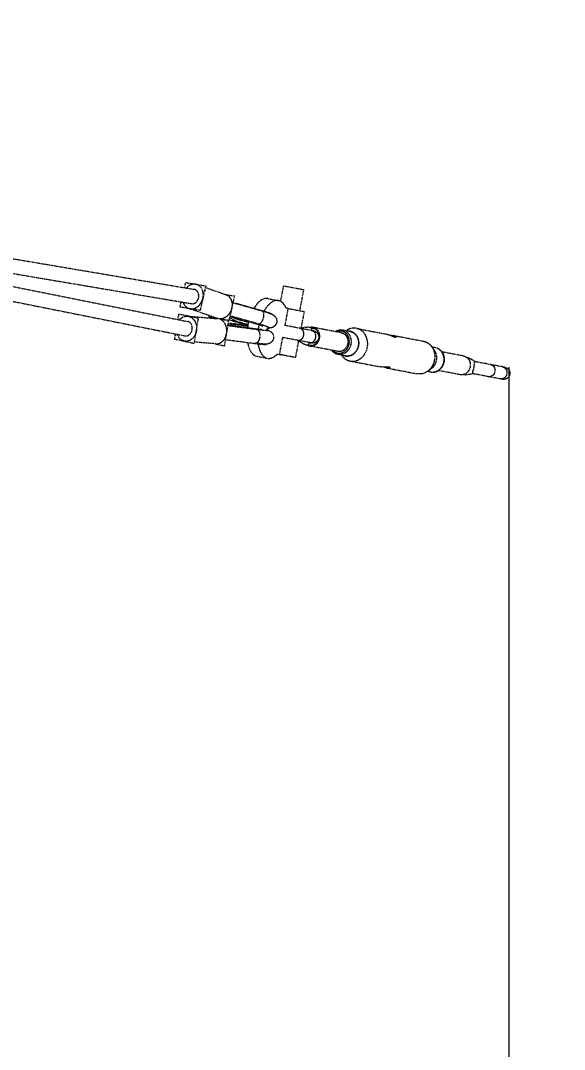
# Model space of a CAD drawing. Header units: millimetres. Extents: x -6347 to 5606, y -5931 to 5534.
# Drawn here: x 3473 to 4184, y -3395 to -2051 of the extents above; entities that cross this region are included whole.
import ezdxf

# ---------------------------------------------------------------- set-up
doc = ezdxf.new("R2010")
doc.units = ezdxf.units.MM
doc.linetypes.add('HIDDEN', pattern=[1.905, 1.27, -0.635])
for name, color, linetype in [('DIKOM_ЗОНА', 90, 'Continuous'), ('DIKOM_ОБЪЕКТ', 7, 'Continuous'), ('DIKOM_РАЗМЕР_ЗОНА', 7, 'Continuous'), ('DIKOM_РАЗМЕР_ОБЪЕКТА', 7, 'Continuous')]:
    doc.layers.add(name, color=color, linetype=linetype)
doc.styles.add('style1', font='arialbd.ttf', dxfattribs={"width": 0.8})
doc.dimstyles.new('1-50', dxfattribs={"dimtxt": 300, "dimasz": 200, "dimexe": 100, "dimexo": 0, "dimgap": 100, "dimtad": 1, "dimtxsty": 'style1', "dimcen": 200, "dimclrd": 7, "dimclre": 7, "dimclrt": 7, "dimadec": 1, "dimazin": 2, "dimtfac": 1, "dimtmove": 0, "dimatfit": 2, "dimfxl": 0, "dimlwd": 25, "dimlwe": 18, "dimarcsym": 0})

# ---------------------------------------------------------------- blocks, each defined once
blk = doc.blocks.new('*D0')
at = {"layer": 'Defpoints', "color": 0, "transparency": 16777216}
for p in [(-3488.6, -2503.9), (4111.4, -2503.9), (4111.4, -3982.7)]:
    blk.add_point(p, dxfattribs=at)
at = {"layer": 'DIKOM_РАЗМЕР_ОБЪЕКТА', "color": 7, "lineweight": 18, "transparency": 16777216}
for p, q in [((-3488.6, -2503.9), (-3488.6, -4082.7)), ((4111.4, -2503.9), (4111.4, -4082.7))]:
    blk.add_line(p, q, dxfattribs=at)
at = {"layer": 'DIKOM_РАЗМЕР_ОБЪЕКТА', "color": 7, "lineweight": 25, "transparency": 16777216}
blk.add_line((-3288.6, -3982.7), (3911.4, -3982.7), dxfattribs=at)
at = {"layer": 'DIKOM_РАЗМЕР_ОБЪЕКТА', "color": 7, "transparency": 16777216}
for points in [[(-3288.6, -3949.3), (-3288.6, -4016), (-3488.6, -3982.7)], [(3911.4, -3949.3), (3911.4, -4016), (4111.4, -3982.7)]]:
    blk.add_solid(points, dxfattribs=at)
at = {"layer": 'DIKOM_РАЗМЕР_ОБЪЕКТА', "color": 7, "transparency": 16777216, "insert": (275.1, -3652.9), "char_height": 300, "attachment_point": 5, "style": 'style1'}
blk.add_mtext('{\\fArial|b0|i0|c204|p34;\\H1.5x;7600}', dxfattribs=at)
blk = doc.blocks.new('*D3')
at = {"layer": 'Defpoints', "color": 0, "transparency": 16777216}
for p in [(-4990.7, -3057.7), (5606.2, -3057.7), (-4990.7, -5831.4)]:
    blk.add_point(p, dxfattribs=at)
at = {"layer": 'DIKOM_РАЗМЕР_ЗОНА', "color": 7, "lineweight": 18, "transparency": 16777216}
for p, q in [((-4990.7, -3057.7), (-4990.7, -5931.4)), ((5606.2, -3057.7), (5606.2, -5931.4))]:
    blk.add_line(p, q, dxfattribs=at)
at = {"layer": 'DIKOM_РАЗМЕР_ЗОНА', "color": 7, "lineweight": 25, "transparency": 16777216}
blk.add_line((5406.2, -5831.4), (-4790.7, -5831.4), dxfattribs=at)
at = {"layer": 'DIKOM_РАЗМЕР_ЗОНА', "color": 7, "transparency": 16777216}
for points in [[(-4790.7, -5798.1), (-4790.7, -5864.7), (-4990.7, -5831.4)], [(5406.2, -5798.1), (5406.2, -5864.7), (5606.2, -5831.4)]]:
    blk.add_solid(points, dxfattribs=at)
at = {"layer": 'DIKOM_РАЗМЕР_ЗОНА', "color": 7, "transparency": 16777216, "insert": (307.7, -5501.6), "char_height": 300, "attachment_point": 5, "style": 'style1'}
blk.add_mtext('{\\fArial|b0|i0|c204|p34;\\H1.5x;10600}', dxfattribs=at)

msp = doc.modelspace()

# ---------------------------------------------------------------- linework, layer by layer
at = {"layer": 'DIKOM_ЗОНА', "color": 3, "lineweight": 15}
msp.add_lwpolyline([(3606.162, 5534.428), (-2990.749, 5534.428, 0.41421356), (-4990.749, 3534.428), (-4990.749, -3057.651, 0.41421356), (-2990.749, -5057.651), (3606.162, -5057.651, 0.41421356), (5606.162, -3057.651), (5606.162, 3534.428, 0.41421356)], format="xyb", close=True, dxfattribs=at)
at = {"layer": 'DIKOM_ОБЪЕКТ', "color": 7, "linetype": 'HIDDEN', "lineweight": 15}
for p, q in [((2845.32, -2257.642), (3699.932, -2402.027)), ((2851.975, -2278.048), (3696.429, -2420.717)), ((2841.837, -2293.326), (3688.035, -2462.789)), ((2918.434, -2289.276), (3691.436, -2444.081)), ((3687.414, -2399.913), (3688.98, -2393.136)), ((3688.98, -2393.136), (3715.154, -2397.544)), ((3715.154, -2397.544), (3711.429, -2413.603)), ((3714.679, -2399.591), (3741.404, -2408.92)), ((3813.145, -2417.753), (3817.011, -2397.431)), ((3817.011, -2397.431), (3841.319, -2402.055)), ((3843.064, -2402.387), (3837.838, -2429.862)), ((3681.542, -2425.257), (3683.117, -2418.468)), ((3711.429, -2413.603), (3707.716, -2429.665)), ((3740.514, -2408.609), (3752.762, -2410.672)), ((3752.762, -2410.672), (3749.036, -2426.732)), ((3750.724, -2419.458), (3788.797, -2430.219)), ((3750.826, -2419.019), (3788.906, -2429.779)), ((3796.48, -2414.074), (3809.95, -2416.636)), ((3707.716, -2429.665), (3681.542, -2425.257)), ((3730.498, -2440.134), (3693.79, -2427.32)), ((3749.036, -2426.732), (3745.324, -2442.793)), ((3788.803, -2430.222), (3788.906, -2429.779)), ((3818.879, -2449.282), (3823.106, -2427.059)), ((3823.106, -2427.059), (3820.132, -2426.493)), ((3823.106, -2427.059), (3843.757, -2430.988)), ((3843.759, -2430.988), (3839.532, -2453.205)), ((3679.664, -2434.396), (3678.479, -2441.486)), ((3705.596, -2439.976), (3679.664, -2434.396)), ((3692.028, -2437.056), (3730.43, -2440.285)), ((3702.861, -2456.257), (3705.596, -2439.976)), ((3719.25, -2437.724), (3718.983, -2439.323)), ((3719.149, -2438.385), (3719.624, -2436.338)), ((3730.43, -2440.285), (3719.149, -2438.385)), ((3730.496, -2440.144), (3719.25, -2437.724)), ((3745.324, -2442.793), (3732.961, -2440.712)), ((3745.182, -2443.304), (3732.99, -2440.681)), ((3742.447, -2459.585), (3745.182, -2443.304)), ((3752.182, -2439.22), (3746.416, -2438.249)), ((3746.416, -2438.249), (3752.489, -2442.326)), ((3784.814, -2447.439), (3746.736, -2436.682)), ((3779.914, -2446.945), (3752.182, -2439.221)), ((3752.184, -2439.217), (3753.071, -2439.812)), ((3753.071, -2439.813), (3752.489, -2442.326)), ((3700.14, -2472.54), (3702.861, -2456.257)), ((3739.726, -2475.869), (3742.447, -2459.585)), ((3783.305, -2454.895), (3744.095, -2449.775)), ((3744.331, -2448.588), (3751.394, -2447.775)), ((3750.043, -2449.817), (3744.331, -2448.588)), ((3778.565, -2453.621), (3750.043, -2449.817)), ((3751.03, -2449.948), (3751.394, -2447.775)), ((3783.305, -2454.895), (3783.23, -2455.341)), ((3784.814, -2447.439), (3784.916, -2446.999)), ((3797.476, -2455.75), (3797.453, -2455.888)), ((3838.018, -2452.923), (3818.558, -2449.221)), ((3853.731, -2455.912), (3838.322, -2452.981)), ((3851.185, -2451.867), (3855.548, -2452.696)), ((3856.428, -2456.426), (3854.035, -2455.97)), ((3892.549, -2458.816), (3855.717, -2451.809)), ((3904.084, -2457.154), (3894.069, -2455.249)), ((3898.727, -2456.135), (3898.751, -2456.118)), ((3912.46, -2453.138), (3951.807, -2460.623)), ((3675.336, -2460.246), (3674.209, -2466.961)), ((3674.209, -2466.961), (3700.14, -2472.54)), ((3728.103, -2473.271), (3700.407, -2470.942)), ((3727.363, -2473.208), (3739.726, -2475.869)), ((3741.094, -2467.682), (3780.308, -2472.8)), ((3780.383, -2472.35), (3780.308, -2472.8)), ((3794.5, -2473.512), (3794.477, -2473.651)), ((3811.662, -2487.219), (3815.89, -2464.995)), ((3835.029, -2468.636), (3815.569, -2464.934)), ((3836.541, -2468.93), (3832.315, -2491.147)), ((3850.742, -2471.625), (3835.333, -2468.694)), ((3853.439, -2472.138), (3851.045, -2471.683)), ((3960.286, -2462.236), (3999.684, -2469.73)), ((3808.688, -2486.653), (3811.662, -2487.219)), ((3846.889, -2474.454), (3851.251, -2475.284)), ((3887.915, -2483.177), (3851.083, -2476.171)), ((4015.605, -2478.369), (4010.947, -2477.482)), ((4011.289, -2478.001), (4014.045, -2482.172)), ((4052.542, -2489.251), (4023.896, -2483.802)), ((3782.128, -2489.521), (3795.597, -2492.083)), ((3898.034, -2488.959), (3888.019, -2487.054)), ((3892.693, -2487.964), (3892.677, -2487.94)), ((3904.35, -2495.77), (3943.697, -2503.255)), ((4056.334, -2490.892), (4056.976, -2491.014)), ((4087.752, -2500.43), (4067.09, -2496.5)), ((3952.174, -2504.868), (3991.574, -2512.363)), ((4009.555, -2510.174), (4004.897, -2509.288)), ((4009.5, -2506.063), (4005.405, -2508.931)), ((4047.907, -2513.613), (4019.262, -2508.164)), ((4052.045, -2513.481), (4052.68, -2513.602)), ((4084.763, -2516.143), (4064.101, -2512.213)), ((4103.465, -2503.419), (4088.055, -2500.488)), ((4106.162, -2503.932), (4103.768, -2503.477)), ((4100.476, -2519.132), (4085.066, -2516.201)), ((4103.173, -2519.645), (4100.779, -2519.19))]:
    msp.add_line(p, q, dxfattribs=at)
for centre, radius, start, end in [((3733.981, -2430.184), 10.542, 250.704668, 254.787697), ((3853.963, -2461.136), 9.498, 79.351776, 104.533311), ((3891.792, -2467.432), 12.398, 91.293233, 94.396128), ((3890.374, -2474.885), 12.398, 244.062449, 247.165344)]:
    msp.add_arc(centre, radius, start, end, dxfattribs=at)
for points, weights, degree, knots in [([(3711.429, -2413.603), (3715.146, -2397.551), (3702.065, -2395.348), (3695.304, -2394.209), (3689.826, -2400.32)], [1, 0.707106781187, 1, 0.823650973191, 0.859659059889], 2, [62.83185307, 62.83185307, 62.83185307, 94.24777961, 94.24777961, 113.16309657, 113.16309657, 113.16309657]), ([(3696.765, -2420.774), (3704.288, -2422.045), (3705.872, -2412.672), (3707.456, -2403.299), (3699.932, -2402.027)], [1, 0.707106781187, 1, 0.707106781187, 1], 2, [72.25663103, 72.25663103, 72.25663103, 90.32078879, 90.32078879, 108.38494655, 108.38494655, 108.38494655]), ([(3685.523, -2418.875), (3687.863, -2426.314), (3694.631, -2427.453), (3707.712, -2429.656), (3711.429, -2413.603)], [0.85972093963, 0.823499827663, 1, 0.707106781187, 1], 2, [12.4843976, 12.4843976, 12.4843976, 31.41592654, 31.41592654, 62.83185307, 62.83185307, 62.83185307]), ([(3796.48, -2414.074), (3792.052, -2413.234), (3787.336, -2416.423), (3782.394, -2419.766), (3778.242, -2426.765)], [0.927060895284, 0.937351019244, 1, 0.93453949518, 0.926242756834], 2, [-219.00873847, -219.00873847, -219.00873847, -197.47427793, -197.47427793, -174.97340655, -174.97340655, -174.97340655]), ([(3820.132, -2426.493), (3813.497, -2410.617), (3801.054, -2419.033), (3795.705, -2422.65), (3791.326, -2430.475)], [1, 0.850077139573, 1, 0.929527915448, 0.925307431045], 2, [-249.0075652, -249.0075652, -249.0075652, -197.47427793, -197.47427793, -173.25076614, -173.25076614, -173.25076614]), ([(3788.906, -2429.779), (3801.579, -2433.343), (3802.196, -2434.749), (3802.229, -2434.818), (3802.215, -2434.893)], [1, 0.88011542477, 1, 0.9491525539, 1], 2, [0, 0, 0, 33.6395838, 33.6395838, 33.78805579, 33.78805579, 33.78805579]), ([(3788.971, -2430.268), (3790.439, -2430.682), (3793.015, -2431.434), (3796.515, -2432.557), (3799.277, -2433.553), (3802.008, -2434.691), (3804.621, -2436.189), (3806.123, -2437.854), (3806.663, -2438.724), (3806.998, -2439.256), (3807.276, -2439.82), (3807.494, -2440.41), (3808.1, -2442.05), (3808.211, -2443.794), (3807.818, -2445.498)], [1, 1, 1, 1, 1, 1, 1, 1, 1, 0.996408190583, 0.996408190583, 1, 0.972070519492, 0.972070519492, 1], 3, [0, 0, 0, 0, 4.57725479, 8.04312032, 11.03308484, 13.37873323, 16.92406049, 20.0002003, 20.0002003, 20.0002003, 21.88293531, 21.88293531, 21.88293531, 27.0536238, 27.0536238, 27.0536238, 27.0536238]), ([(3680.772, -2441.945), (3685.815, -2435.728), (3692.628, -2437.194), (3705.588, -2439.982), (3702.861, -2456.257)], [0.860710725622, 0.821177976352, 1, 0.707106781187, 1], 2, [12.23535424, 12.23535424, 12.23535424, 31.41592654, 31.41592654, 62.83185307, 62.83185307, 62.83185307]), ([(3688.035, -2462.789), (3695.491, -2464.282), (3697.357, -2454.961), (3699.224, -2445.64), (3691.769, -2444.147)], [1, 0.707106781187, 1, 0.707106781187, 1], 2, [-36.12831552, -36.12831552, -36.12831552, -18.06415776, -18.06415776, 0, 0, 0]), ([(3744.7, -2446.171), (3749.654, -2446.336), (3760.586, -2447.918), (3765.414, -2448.619), (3770.226, -2449.429)], [0.961094151977, 0.90454754035, 1, 0.999936668219, 1], 2, [6.85564594, 6.85564594, 6.85564594, 33.6395838, 33.6395838, 43.39688796, 43.39688796, 43.39688796]), ([(3745.649, -2441.387), (3750.238, -2443.341), (3760.937, -2446.152), (3765.649, -2447.387), (3770.396, -2448.482)], [0.96122019767, 0.904441314684, 1, 0.999889771302, 1], 2, [6.82583904, 6.82583904, 6.82583904, 33.6395838, 33.6395838, 43.38186882, 43.38186882, 43.38186882]), ([(3752.489, -2442.326), (3754.427, -2443.627), (3763.881, -2446.122), (3767.195, -2446.995), (3770.534, -2447.764)], [1, 0.877289544061, 1, 0.999881004319, 1], 2, [-118.74503737, -118.74503737, -118.74503737, -95.63281459, -95.63281459, -88.78068337, -88.78068337, -88.78068337]), ([(3771.073, -2445.241), (3767.755, -2444.476), (3764.462, -2443.609), (3755.007, -2441.113), (3753.071, -2439.812)], [1, 0.999882362294, 1, 0.877289544061, 1], 2, [0, 0, 0, 6.81001773, 6.81001773, 29.92224051, 29.92224051, 29.92224051]), ([(3771.242, -2444.529), (3770.799, -2446.36), (3770.447, -2448.21), (3770.046, -2450.319), (3769.764, -2452.447)], [1, 0.999697527375, 1, 0.999606292502, 1], 2, [0, 0, 0, 3.76607677, 3.76607677, 8.0587321, 8.0587321, 8.0587321]), ([(3807.818, -2445.498), (3807.27, -2447.849), (3805.86, -2449.809), (3803.803, -2451.074), (3802.977, -2451.586), (3802.159, -2451.915), (3800.464, -2452.398), (3799.701, -2452.491), (3798.708, -2452.564), (3798.41, -2452.577), (3798.115, -2452.583)], [1, 0.948638570295, 0.948638570295, 1, 1, 1, 1, 1, 1, 1, 1], 3, [0, 0, 0, 0, 7.05365335, 7.05365335, 7.05365335, 10.29643977, 10.29643977, 14.14944283, 14.14944283, 15.76650411, 15.76650411, 15.76650411, 15.76650411]), ([(3702.861, -2456.257), (3700.135, -2472.531), (3687.176, -2469.742), (3680.551, -2468.317), (3677.801, -2460.74)], [1, 0.707106781187, 1, 0.825266909141, 0.859016986071], 2, [62.83185307, 62.83185307, 62.83185307, 94.24777961, 94.24777961, 112.98977018, 112.98977018, 112.98977018]), ([(3751.394, -2447.775), (3753.647, -2447.516), (3763.323, -2448.908), (3766.735, -2449.4), (3770.133, -2449.973)], [1, 0.877289544061, 1, 0.999931093529, 1], 2, [-118.74503737, -118.74503737, -118.74503737, -95.63281459, -95.63281459, -88.73997505, -88.73997505, -88.73997505]), ([(3766.816, -2452.049), (3764.858, -2451.738), (3762.895, -2451.456), (3759.048, -2450.889), (3755.179, -2450.502)], [1, 0.999975095848, 1, 0.999731288833, 1], 2, [0, 0, 0, 3.96566142, 3.96566142, 11.74086274, 11.74086274, 11.74086274]), ([(3789.336, -2450.507), (3789.338, -2450.452), (3789.309, -2450.404), (3788.763, -2449.409), (3779.914, -2446.945)], [1, 0.957564741861, 1, 0.877289544061, 1], 2, [0, 0, 0, 0.10712226, 0.10712226, 23.21934505, 23.21934505, 23.21934505]), ([(3794.688, -2454.499), (3797.933, -2455.463), (3797.408, -2455.844), (3796.35, -2456.611), (3783.305, -2454.895)], [0.940249165869, 0.936670063901, 1, 0.880115424696, 1], 2, [83.14838614, 83.14838614, 83.14838614, 100.9187514, 100.9187514, 134.5583352, 134.5583352, 134.5583352]), ([(3784.673, -2448.369), (3784.399, -2449.59), (3784.166, -2450.82), (3783.844, -2452.512), (3783.598, -2454.216)], [1, 0.999866918984, 1, 0.999747348381, 1], 2, [0, 0, 0, 2.50243587, 2.50243587, 5.94617223, 5.94617223, 5.94617223]), ([(3794.846, -2452.871), (3798.419, -2453.125), (3798.105, -2452.409), (3797.487, -2451.003), (3784.814, -2447.439)], [0.940466472257, 0.935107762448, 1, 0.880115424696, 1], 2, [82.71000472, 82.71000472, 82.71000472, 100.9187514, 100.9187514, 134.5583352, 134.5583352, 134.5583352]), ([(3797.453, -2455.888), (3797.716, -2455.994), (3798.211, -2456.205), (3799.129, -2456.662), (3800.581, -2457.572), (3801.621, -2458.614), (3802.184, -2459.4), (3803.573, -2461.333), (3804.112, -2463.65), (3803.721, -2465.997)], [1, 1, 1, 1, 1, 1, 1, 0.948894314775, 0.948894314775, 1], 3, [0, 0, 0, 0, 0.85170846, 1.6126306, 3.07664729, 5.97794697, 5.97794697, 5.97794697, 12.93009726, 12.93009726, 12.93009726, 12.93009726]), ([(3853.576, -2455.883), (3855.088, -2452.609), (3850.944, -2451.821), (3846.803, -2451.033), (3839.531, -2453.208)], [0.995747352558, 0.918814808762, 1, 0.918858226113, 0.99566511187], 2, [-3.94063436, -3.94063436, -3.94063436, -3.14159265, -3.14159265, -2.34297827, -2.34297827, -2.34297827]), ([(3856.428, -2456.426), (3859.683, -2457.045), (3861.546, -2459.783), (3863.409, -2462.522), (3862.79, -2465.777), (3862.171, -2469.031), (3859.432, -2470.894), (3856.694, -2472.757), (3853.439, -2472.138)], [1, 0.923879494102, 1, 0.923879532511, 1, 0.923879532511, 1, 0.92387943581, 1], 2, [0, 0, 0, 6.28108417, 6.28108417, 12.56216826, 12.56216826, 18.84325234, 18.84325234, 25.12433664, 25.12433664, 25.12433664]), ([(3884.362, -2457.259), (3886.337, -2455.973), (3888.623, -2455.404), (3891.329, -2454.732), (3894.069, -2455.249)], [1, 0.986137143331, 1, 0.977005857715, 1], 2, [0, 0, 0, 4.66920242, 4.66920242, 10.15914723, 10.15914723, 10.15914723]), ([(3902.597, -2473.349), (3905.313, -2459.071), (3892.948, -2456.718), (3889.466, -2456.056), (3886.097, -2457.589)], [1, 0.707106781187, 1, 0.895551698425, 0.865597765454], 2, [55.23942473, 55.23942473, 55.23942473, 82.8591371, 82.8591371, 92.7085698, 92.7085698, 92.7085698]), ([(3926.456, -2477.888), (3930.511, -2456.571), (3912.05, -2453.06), (3905.025, -2451.723), (3898.751, -2456.118)], [1, 0.707106781187, 1, 0.863827374568, 0.854274163489], 2, [0, 0, 0, 41.23323864, 41.23323864, 60.40349593, 60.40349593, 60.40349593]), ([(3914.908, -2475.691), (3917.95, -2459.7), (3904.101, -2457.065), (3903.37, -2456.926), (3902.628, -2456.877)], [1, 0.707106781187, 1, 0.998154350877, 1], 2, [61.86562429, 61.86562429, 61.86562429, 92.79843643, 92.79843643, 94.28453104, 94.28453104, 94.28453104]), ([(3769.893, -2471.441), (3771.21, -2479.192), (3774.485, -2483.978), (3777.7, -2488.676), (3782.128, -2489.521)], [0.926715377208, 0.936249987292, 1, 0.937351019244, 0.927060895284], 2, [-116.32062387, -116.32062387, -116.32062387, -94.4077034, -94.4077034, -72.87324285, -72.87324285, -72.87324285]), ([(3780.308, -2472.8), (3793.353, -2474.515), (3794.41, -2473.748), (3794.541, -2473.653), (3794.424, -2473.516)], [1, 0.88011542477, 1, 0.983342119796, 0.971313441846], 2, [0, 0, 0, 33.6395838, 33.6395838, 38.31378109, 38.31378109, 38.31378109]), ([(3803.721, -2465.997), (3803.363, -2468.114), (3802.289, -2469.972), (3800.634, -2471.338), (3800.467, -2471.476), (3800.295, -2471.608), (3800.118, -2471.733), (3799.73, -2472.008), (3798.95, -2472.477), (3797.648, -2473.006), (3796.242, -2473.365), (3794.621, -2473.532), (3792.675, -2473.55), (3788.897, -2473.352), (3785.744, -2473.012), (3783.406, -2472.735)], [1, 0.958056960439, 0.958056960439, 1, 0.999560891281, 0.999560891281, 1, 1, 1, 1, 1, 1, 1, 1, 1, 1], 3, [0, 0, 0, 0, 6.30195141, 6.30195141, 6.30195141, 6.95134652, 6.95134652, 6.95134652, 8.37802605, 9.67025418, 11.16273177, 12.71455753, 14.55298041, 16.99693589, 24.06088091, 24.06088091, 24.06088091, 24.06088091]), ([(3783.474, -2473.198), (3784.738, -2481.524), (3788.203, -2486.588), (3796.687, -2498.984), (3808.688, -2486.653)], [0.925843774908, 0.932807696345, 1, 0.850077139573, 1], 2, [-117.50384948, -117.50384948, -117.50384948, -94.4077034, -94.4077034, -42.87441613, -42.87441613, -42.87441613]), ([(3836.54, -2468.927), (3842.506, -2473.62), (3846.648, -2474.408), (3850.791, -2475.196), (3850.587, -2471.596)], [0.995669931378, 0.918855680071, 1, 0.918814808734, 0.995747352023], 2, [-7.08182475, -7.08182475, -7.08182475, -6.28318531, -6.28318531, -5.4841436, -5.4841436, -5.4841436]), ([(3847.291, -2474.53), (3849.003, -2475.775), (3851.082, -2476.175), (3861.634, -2478.182), (3863.952, -2465.997)], [1, 0.976040742695, 1, 0.707106781187, 1], 2, [0, 0, 0, 4.16553128, 4.16553128, 27.72747618, 27.72747618, 27.72747618]), ([(3881.463, -2481.95), (3884.034, -2484.613), (3887.516, -2485.275), (3899.881, -2487.628), (3902.597, -2473.349)], [0.865597765457, 0.895551698431, 1, 0.707106781187, 1], 2, [128.24912914, 128.24912914, 128.24912914, 138.09856184, 138.09856184, 165.7182742, 165.7182742, 165.7182742]), ([(3955.78, -2461.789), (3956.272, -2461.797), (3956.763, -2461.816), (3957.253, -2461.846), (3957.756, -2461.877), (3958.257, -2461.923), (3958.757, -2461.985), (3959.006, -2462.016), (3959.259, -2462.052), (3959.497, -2462.091), (3959.66, -2462.118), (3959.829, -2462.148), (3959.988, -2462.179)], [1, 0.999843080049, 0.999843080049, 1, 0.99969094351, 0.99969094351, 1, 1, 1, 1, 1, 1, 1], 3, [0, 0, 0, 0, 1.47431119, 1.47431119, 1.47431119, 2.98416883, 2.98416883, 2.98416883, 3.79828438, 3.79828438, 3.79828438, 4.35876042, 4.35876042, 4.35876042, 4.35876042]), ([(3958.739, -2462.988), (3959.575, -2463.348), (3960.419, -2463.692), (3961.339, -2464.081), (3962.302, -2464.347), (3962.689, -2464.457), (3963.092, -2464.449)], [1, 0.999956137236, 1, 0.997863571899, 1, 0.989228691973, 1], 2, [0, 0, 0, 1.82171908, 1.82171908, 3.81691, 3.81691, 4.61694358, 4.61694358, 4.61694358]), ([(3888.019, -2487.054), (3885.281, -2486.528), (3883.01, -2484.91), (3881.092, -2483.541), (3879.728, -2481.62)], [1, 0.977005857714, 1, 0.986137143332, 1], 2, [0, 0, 0, 5.4899448, 5.4899448, 10.15914723, 10.15914723, 10.15914723]), ([(3892.693, -2487.964), (3896.915, -2494.356), (3903.94, -2495.692), (3922.401, -2499.204), (3926.456, -2477.888)], [0.854274163489, 0.863827374568, 1, 0.707106781187, 1], 2, [104.52945865, 104.52945865, 104.52945865, 123.69971593, 123.69971593, 164.93295458, 164.93295458, 164.93295458]), ([(3896.578, -2488.682), (3897.286, -2488.909), (3898.017, -2489.048), (3911.866, -2491.682), (3914.908, -2475.691)], [1, 0.998154350877, 1, 0.707106781187, 1], 2, [0, 0, 0, 1.48609461, 1.48609461, 32.41890675, 32.41890675, 32.41890675]), ([(4018.064, -2479.103), (4019.419, -2479.663), (4020.614, -2480.512), (4023.133, -2482.319), (4024.675, -2485.008), (4026.272, -2487.791), (4026.714, -2490.968), (4027.138, -2493.962), (4026.57, -2496.932)], [1, 0.993675643043, 1, 0.977139028179, 1, 0.981731981675, 1, 0.986443849322, 1], 2, [0, 0, 0, 2.91936373, 2.91936373, 9.0244381, 9.0244381, 15.36192739, 15.36192739, 21.35519354, 21.35519354, 21.35519354]), ([(3832.311, -2491.147), (3832.384, -2491.16), (3831.438, -2490.98), (3826.848, -2490.107), (3811.662, -2487.219)], [0.917148615482, 0.944765743655, 1, 0.779062974618, 1], 2, [86.96206105, 86.96206105, 86.96206105, 94.86770296, 94.86770296, 126.49027061, 126.49027061, 126.49027061]), ([(4026.57, -2496.932), (4026.008, -2499.904), (4024.514, -2502.533), (4022.936, -2505.326), (4020.429, -2507.328), (4018.007, -2509.264), (4015.001, -2510.018), (4013.577, -2510.369), (4012.112, -2510.394)], [1, 0.986443849322, 1, 0.981731981675, 1, 0.977139028179, 1, 0.993675643043, 1], 2, [0, 0, 0, 5.99326615, 5.99326615, 12.33075544, 12.33075544, 18.43582981, 18.43582981, 21.35519354, 21.35519354, 21.35519354]), ([(3951.639, -2504.765), (3951.498, -2504.737), (3951.354, -2504.706), (3951.213, -2504.673), (3950.927, -2504.608), (3950.643, -2504.537), (3950.36, -2504.46), (3949.664, -2504.268), (3948.977, -2504.049), (3948.298, -2503.804), (3948.139, -2503.747), (3947.979, -2503.688), (3947.82, -2503.629)], [1, 1, 1, 1, 0.999850713992, 0.999850713992, 1, 0.999508763459, 0.999508763459, 1, 1, 1, 1], 3, [0.41099017, 0.41099017, 0.41099017, 0.41099017, 0.89558876, 0.89558876, 0.89558876, 1.7743065, 1.7743065, 1.7743065, 3.93917176, 3.93917176, 3.93917176, 4.45271698, 4.45271698, 4.45271698, 4.45271698]), ([(3955.575, -2503.815), (3955.646, -2503.889), (3955.565, -2503.802), (3955.34, -2503.741), (3954.834, -2503.629), (3954.318, -2503.572), (3953.799, -2503.57), (3952.896, -2503.555), (3951.992, -2503.565), (3951.09, -2503.598), (3951.066, -2503.599), (3951.042, -2503.6), (3951.018, -2503.6)], [1, 1, 1, 1, 0.996163486736, 0.996163486736, 1, 0.999756284637, 0.999756284637, 1, 1, 1, 1], 3, [0, 0, 0, 0, 2.05579394, 2.05579394, 2.05579394, 3.60906236, 3.60906236, 3.60906236, 6.31936733, 6.31936733, 6.31936733, 6.39643676, 6.39643676, 6.39643676, 6.39643676]), ([(4106.162, -2503.932), (4109.416, -2504.552), (4111.279, -2507.29), (4113.143, -2510.029), (4112.524, -2513.283), (4111.905, -2516.538), (4109.166, -2518.401), (4106.427, -2520.264), (4103.173, -2519.645)], [1, 0.923879494101, 1, 0.923879532511, 1, 0.923879532511, 1, 0.923879474374, 1], 2, [0, 0, 0, 6.28108417, 6.28108417, 12.56216826, 12.56216826, 18.84325234, 18.84325234, 25.12433655, 25.12433655, 25.12433655])]:
    msp.add_rational_spline(points, weights, degree=degree, knots=knots, dxfattribs=at)
for points, weights in [([(3841.319, -2402.055), (3843.079, -2402.39), (3843.064, -2402.387)], [1, 0.899317956033, 0.867854817293]), ([(3741.414, -2408.923), (3752.279, -2412.728), (3749.036, -2426.732)], [0.950231035084, 0.73456552045, 1]), ([(3749.036, -2426.732), (3745.481, -2442.084), (3732.825, -2440.664)], [1, 0.716259694274, 0.982266230892]), ([(3790.828, -2438.963), (3792.601, -2431.307), (3788.803, -2430.221)], [1, 0.726608247817, 0.963593966745]), ([(3731.215, -2440.357), (3731.044, -2440.337), (3730.873, -2440.322)], [0.970429274114, 0.965782516, 0.961320503964]), ([(3742.447, -2459.585), (3745.055, -2444.021), (3732.789, -2440.663)], [1, 0.716255581437, 0.982273942578]), ([(3784.916, -2446.999), (3789.055, -2446.622), (3790.828, -2438.963)], [0.963777948468, 0.72650228934, 1]), ([(3728.103, -2473.271), (3739.987, -2474.27), (3742.447, -2459.585)], [0.961320503964, 0.72792644938, 1]), ([(3788.497, -2454.338), (3787.549, -2454.82), (3778.565, -2453.621)], [0.997283249176, 0.878663298782, 1]), ([(3783.23, -2455.341), (3786.931, -2457.145), (3785.63, -2464.91)], [0.963777950998, 0.726502287882, 1]), ([(3843.328, -2462.074), (3844.822, -2454.218), (3838.018, -2452.923)], [1, 0.707106781187, 1]), ([(3859.041, -2465.063), (3860.535, -2457.207), (3853.731, -2455.912)], [1, 0.707106781187, 1]), ([(3855.548, -2452.696), (3865.328, -2454.557), (3863.18, -2465.851)], [1, 0.707106781187, 1]), ([(3863.952, -2465.997), (3866.272, -2453.811), (3855.718, -2451.801)], [1, 0.707106781187, 1]), ([(3892.55, -2458.808), (3903.104, -2460.818), (3900.784, -2473.004)], [1, 0.707106781187, 1]), ([(3894.069, -2455.249), (3907.841, -2457.868), (3904.816, -2473.771)], [1, 0.707106781187, 1]), ([(3904.084, -2457.154), (3917.856, -2459.774), (3914.831, -2475.676)], [1, 0.707106781187, 1]), ([(3785.63, -2464.91), (3784.33, -2472.671), (3780.383, -2472.352)], [1, 0.726609839127, 0.963591207953]), ([(3835.029, -2468.636), (3841.833, -2469.931), (3843.328, -2462.074)], [1, 0.707106781187, 1]), ([(3850.742, -2471.625), (3857.546, -2472.92), (3859.041, -2465.063)], [1, 0.707106781187, 1]), ([(3863.18, -2465.851), (3861.032, -2477.144), (3851.251, -2475.284)], [1, 0.707106781187, 1]), ([(3900.784, -2473.004), (3898.468, -2485.191), (3887.913, -2483.186)], [1, 0.707106781187, 1]), ([(3999.684, -2469.73), (4018.144, -2473.242), (4014.089, -2494.558)], [1, 0.707106781187, 1]), ([(3904.816, -2473.771), (3901.791, -2489.674), (3888.019, -2487.054)], [1, 0.707106781187, 1]), ([(3914.831, -2475.676), (3911.806, -2491.579), (3898.034, -2488.959)], [1, 0.707106781187, 1]), ([(4014.045, -2482.172), (4017.779, -2487.826), (4016.414, -2495)], [0.854274163489, 0.843279406619, 1]), ([(4026.352, -2496.891), (4029.377, -2480.988), (4015.605, -2478.369)], [1, 0.707106781187, 1]), ([(4014.089, -2494.558), (4010.034, -2515.874), (3991.574, -2512.363)], [1, 0.707106781187, 1]), ([(4016.414, -2495), (4015.049, -2502.175), (4009.5, -2506.063)], [1, 0.843279406619, 0.854274163489]), ([(4009.555, -2510.174), (4023.327, -2512.794), (4026.352, -2496.891)], [1, 0.707106781187, 1]), ([(4052.543, -2489.248), (4063.095, -2491.255), (4060.777, -2503.44)], [1, 0.707106781187, 1]), ([(4056.976, -2491.014), (4061.242, -2491.826), (4067.385, -2496.734)], [1, 0.916631255383, 1]), ([(4087.752, -2500.43), (4094.556, -2501.725), (4093.061, -2509.581)], [1, 0.707106781187, 1]), ([(4060.777, -2503.44), (4058.46, -2515.627), (4047.906, -2513.621)], [1, 0.707106781187, 1]), ([(4064.462, -2512.103), (4056.945, -2514.413), (4052.68, -2513.602)], [1, 0.916631255073, 1]), ([(4093.061, -2509.581), (4091.567, -2517.437), (4084.763, -2516.143)], [1, 0.707106781187, 1]), ([(4108.774, -2512.57), (4107.279, -2520.427), (4100.476, -2519.132)], [1, 0.707106781187, 1]), ([(4103.465, -2503.419), (4110.268, -2504.714), (4108.774, -2512.57)], [1, 0.707106781187, 1])]:
    msp.add_rational_spline(points, weights, degree=2, dxfattribs=at)
for points, knots in [([(3951.807, -2460.623), (3952.055, -2460.67), (3952.611, -2460.79), (3953.752, -2461.087), (3955.272, -2461.583), (3957.492, -2462.448), (3959.405, -2463.295), (3961.046, -2463.973), (3961.948, -2464.3), (3962.566, -2464.475), (3962.846, -2464.529)], [0, 0, 0, 0, 0.75705922, 1.70837415, 3.53406537, 5.5511752, 8.85477741, 9.80939748, 10.8759589, 11.73305119, 11.73305119, 11.73305119, 11.73305119]), ([(3958.087, -2462.721), (3958.349, -2462.747), (3958.861, -2462.811), (3959.821, -2462.982), (3960.886, -2463.276), (3961.813, -2463.698), (3962.37, -2464.1), (3962.575, -2464.312), (3962.65, -2464.418)], [0, 0, 0, 0, 0.78865203, 1.54800011, 2.92433422, 4.0982662, 4.5876978, 4.97750163, 4.97750163, 4.97750163, 4.97750163]), ([(3962.846, -2464.529), (3963.083, -2464.571), (3963.402, -2464.615), (3963.779, -2464.541), (3963.953, -2464.424), (3964.005, -2464.216), (3963.878, -2463.892), (3963.502, -2463.52), (3962.871, -2463.109), (3961.706, -2462.581), (3960.701, -2462.32), (3959.988, -2462.179)], [0, 0, 0, 0, 0.72597025, 0.94569159, 1.14513794, 1.32645848, 1.54885833, 2.16340662, 2.88946125, 3.80583614, 5.98955215, 5.98955215, 5.98955215, 5.98955215]), ([(4064.462, -2512.103), (4064.311, -2511.968), (4064.136, -2511.525), (4064.204, -2510.743), (4064.53, -2509.407), (4064.96, -2507.971), (4065.436, -2506.141), (4065.828, -2504.347), (4066.23, -2501.847), (4066.416, -2499.736), (4066.598, -2498.195), (4066.738, -2497.597), (4066.924, -2497.093), (4067.175, -2496.815), (4067.385, -2496.734)], [0, 0, 0, 0, 0.59355246, 1.37555387, 2.32465684, 4.72287861, 5.87102389, 7.99575621, 10.23206738, 13.46069099, 14.3518228, 14.88857098, 15.29734161, 15.9607543, 15.9607543, 15.9607543, 15.9607543]), ([(3955.4, -2503.675), (3955.119, -2503.622), (3954.481, -2503.558), (3953.52, -2503.531), (3951.745, -2503.558), (3949.654, -2503.644), (3946.743, -2503.631), (3944.935, -2503.479), (3943.815, -2503.277)], [0, 0, 0, 0, 0.85635389, 1.9216108, 2.8818535, 6.18174122, 8.20046477, 11.61303569, 11.61303569, 11.61303569, 11.61303569]), ([(3950.35, -2503.62), (3950.594, -2503.688), (3951.078, -2503.814), (3952.018, -2504.002), (3953.113, -2504.122), (3954.262, -2504.064), (3954.93, -2503.862), (3955.179, -2503.703)], [0, 0, 0, 0, 0.76053385, 1.50005311, 2.8736381, 4.05688764, 4.93963923, 4.93963923, 4.93963923, 4.93963923]), ([(3951.639, -2504.765), (3952.151, -2504.868), (3953.092, -2505.013), (3954.401, -2505.054), (3955.337, -2504.94), (3955.931, -2504.733), (3956.243, -2504.546), (3956.429, -2504.266), (3956.257, -2503.963), (3955.885, -2503.797), (3955.586, -2503.706), (3955.4, -2503.675)], [0, 0, 0, 0, 1.56624814, 2.85112412, 3.92119136, 4.3832934, 4.72135738, 5.02660566, 5.28449961, 5.66770373, 6.23028748, 6.23028748, 6.23028748, 6.23028748])]:
    msp.add_open_spline(points, degree=3, knots=knots, dxfattribs=at)
for points in [[(3943.815, -2503.277), (3943.778, -2503.27), (3943.742, -2503.264), (3943.705, -2503.257)], [(3950.622, -2503.61), (3950.519, -2503.613), (3950.416, -2503.616), (3950.311, -2503.618)]]:
    msp.add_open_spline(points, degree=3, dxfattribs=at)

# ---------------------------------------------------------------- dimensions: what is measured, and where the dimension line sits
at = {"layer": 'DIKOM_РАЗМЕР_ЗОНА'}
dim = msp.add_linear_dim(base=(-4990.749, -5831.402), p1=(5606.162, -3057.651), p2=(-4990.749, -3057.651), text='{\\fArial|b0|i0|c204|p34;\\H1.5x;10600}', dimstyle='1-50', dxfattribs=at)
dim.commit()
dim.dimension.update_dxf_attribs({"geometry": '*D3', "text_midpoint": (307.706, -5831.402), "dimtype": 160})
at = {"layer": 'DIKOM_РАЗМЕР_ОБЪЕКТА'}
dim = msp.add_linear_dim(base=(4111.386, -3982.678), p1=(-3488.614, -2503.932), p2=(4111.386, -2503.932), text='{\\fArial|b0|i0|c204|p34;\\H1.5x;<>}', dimstyle='1-50', dxfattribs=at)
dim.commit()
dim.dimension.update_dxf_attribs({"geometry": '*D0', "text_midpoint": (275.108, -3982.678), "dimtype": 160})

doc.saveas('drawing.dxf')
